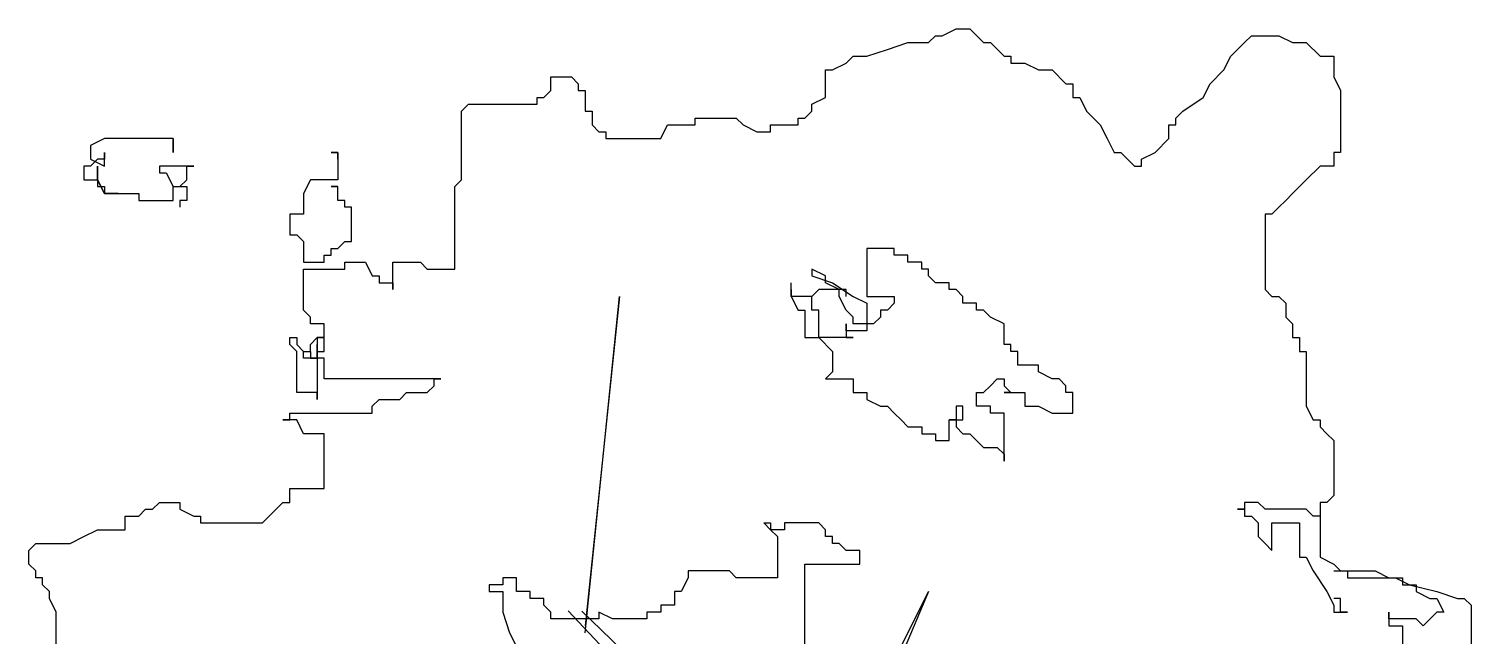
# Model space of a CAD drawing. Header units: millimetres. Extents: x 12377 to 30673, y 89761 to 101952.
# Drawn here: x 29289.3 to 29696.2, y 100347.2 to 100518.6 of the extents above; entities that cross this region are included whole.
import ezdxf

# ---------------------------------------------------------------- set-up
doc = ezdxf.new("R2010")
doc.units = ezdxf.units.MM

# ---------------------------------------------------------------- blocks, each defined once
blk = doc.blocks.new('SHRUB_E17')
for p, q in [((85.07, 713.2), (88.94, 717.08)), ((88.94, 717.08), (92.82, 717.08)), ((92.82, 717.08), (100.57, 720.95)), ((100.57, 720.95), (108.32, 720.95)), ((108.32, 720.95), (116.07, 713.2)), ((263.34, 713.2), (267.22, 717.08)), ((267.22, 717.08), (282.72, 717.08)), ((282.72, 717.08), (290.47, 713.2)), ((50.19, 705.46), (61.81, 709.33)), ((61.81, 709.33), (73.44, 713.2)), ((73.44, 713.2), (85.07, 713.2)), ((116.07, 713.2), (119.95, 713.2)), ((119.95, 713.2), (127.7, 705.46)), ((255.59, 705.46), (259.47, 709.33)), ((259.47, 709.33), (263.34, 713.2)), ((290.47, 713.2), (298.22, 713.2)), ((298.22, 713.2), (305.97, 705.46)), ((30.81, 697.71), (38.56, 701.58)), ((38.56, 701.58), (42.44, 705.46)), ((42.44, 705.46), (50.19, 705.46)), ((127.7, 705.46), (131.57, 705.46)), ((131.57, 705.46), (131.57, 701.58)), ((131.57, 701.58), (139.33, 701.58)), ((139.33, 701.58), (147.08, 697.71)), ((251.72, 697.71), (255.59, 705.46)), ((305.97, 705.46), (313.72, 705.46)), ((313.72, 705.46), (313.72, 693.83)), ((-128.09, 693.83), (-116.46, 693.83)), ((-128.09, 686.09), (-128.09, 693.83)), ((-116.46, 693.83), (-112.58, 689.96)), ((26.93, 697.71), (30.81, 697.71)), ((26.93, 682.21), (26.93, 697.71)), ((147.08, 697.71), (154.83, 697.71)), ((154.83, 697.71), (162.58, 689.96)), ((243.96, 689.96), (251.72, 697.71)), ((313.72, 693.83), (317.6, 686.09)), ((-131.96, 682.21), (-128.09, 686.09)), ((-112.58, 689.96), (-112.58, 686.09)), ((-112.58, 686.09), (-108.71, 686.09)), ((-108.71, 686.09), (-108.71, 674.46)), ((162.58, 689.96), (166.45, 689.96)), ((166.45, 689.96), (166.45, 682.21)), ((240.09, 682.21), (243.96, 689.96)), ((317.6, 686.09), (317.6, 651.22)), ((-178.47, 674.46), (-174.59, 678.34)), ((-174.59, 678.34), (-135.84, 678.34)), ((-135.84, 682.21), (-131.96, 682.21)), ((-135.84, 678.34), (-135.84, 682.21)), ((19.18, 678.34), (26.93, 682.21)), ((19.18, 674.46), (19.18, 678.34)), ((166.45, 682.21), (170.33, 682.21)), ((170.33, 682.21), (174.21, 674.46)), ((228.46, 674.46), (240.09, 682.21)), ((-178.47, 635.72), (-178.47, 674.46)), ((-108.71, 674.46), (-104.83, 674.46)), ((-104.83, 674.46), (-104.83, 666.71)), ((-46.7, 670.59), (-23.45, 670.59)), ((-46.7, 666.71), (-46.7, 670.59)), ((-23.45, 670.59), (-19.57, 666.71)), ((11.43, 670.59), (15.31, 670.59)), ((11.43, 666.71), (11.43, 670.59)), ((15.31, 670.59), (19.18, 674.46)), ((174.21, 674.46), (178.08, 670.59)), ((178.08, 670.59), (181.96, 666.71)), ((224.59, 670.59), (228.46, 674.46)), ((224.59, 666.71), (224.59, 670.59)), ((-104.83, 666.71), (-100.96, 662.84)), ((-100.96, 662.84), (-97.08, 662.84)), ((-97.08, 662.84), (-97.08, 658.97)), ((-66.08, 658.97), (-62.2, 666.71)), ((-62.2, 666.71), (-46.7, 666.71)), ((-19.57, 666.71), (-11.82, 662.84)), ((-11.82, 662.84), (-4.07, 662.84)), ((-4.07, 666.71), (11.43, 666.71)), ((-4.07, 662.84), (-4.07, 666.71)), ((181.96, 666.71), (185.83, 658.97)), ((220.71, 666.71), (224.59, 666.71)), ((220.71, 658.97), (220.71, 666.71)), ((-380, 658.97), (-387.75, 655.09)), ((-387.75, 655.09), (-387.75, 647.34)), ((-341.24, 658.97), (-380, 658.97)), ((-380, 651.22), (-380, 647.34)), ((-380, 643.47), (-380, 651.22)), ((-341.24, 651.22), (-341.24, 658.97)), ((-341.24, 658.97), (-341.24, 651.22)), ((-252.1, 651.22), (-248.23, 651.22)), ((-248.23, 651.22), (-252.1, 651.22)), ((-248.23, 651.22), (-248.23, 635.72)), ((-248.23, 647.34), (-248.23, 651.22)), ((-97.08, 658.97), (-66.08, 658.97)), ((185.83, 658.97), (189.71, 651.22)), ((189.71, 651.22), (193.58, 651.22)), ((193.58, 651.22), (201.33, 643.47)), ((205.21, 647.34), (212.96, 651.22)), ((212.96, 651.22), (220.71, 658.97)), ((313.72, 651.22), (313.72, 643.47)), ((317.6, 651.22), (313.72, 651.22)), ((-391.62, 643.47), (-391.62, 635.72)), ((-387.75, 643.47), (-391.62, 643.47)), ((-383.87, 647.34), (-387.75, 643.47)), ((-387.75, 647.34), (-380, 643.47)), ((-380, 647.34), (-383.87, 647.34)), ((-383.87, 643.47), (-383.87, 631.85)), ((-383.87, 635.72), (-383.87, 643.47)), ((-348.99, 643.47), (-348.99, 639.6)), ((-329.61, 643.47), (-348.99, 643.47)), ((-333.49, 643.47), (-329.61, 643.47)), ((-333.49, 635.72), (-333.49, 643.47)), ((201.33, 643.47), (205.21, 643.47)), ((205.21, 643.47), (205.21, 647.34)), ((305.97, 643.47), (298.22, 635.72)), ((313.72, 643.47), (305.97, 643.47)), ((-391.62, 635.72), (-383.87, 635.72)), ((-380, 627.97), (-383.87, 635.72)), ((-383.87, 635.72), (-380, 627.97)), ((-348.99, 639.6), (-345.12, 639.6)), ((-345.12, 639.6), (-341.24, 631.85)), ((-337.37, 631.85), (-333.49, 635.72)), ((-263.73, 635.72), (-267.61, 627.97)), ((-248.23, 635.72), (-263.73, 635.72)), ((-182.34, 631.85), (-178.47, 635.72)), ((298.22, 635.72), (290.47, 627.97)), ((-383.87, 631.85), (-380, 631.85)), ((-380, 631.85), (-380, 627.97)), ((-380, 627.97), (-360.62, 627.97)), ((-372.25, 627.97), (-380, 627.97)), ((-380, 627.97), (-372.25, 627.97)), ((-360.62, 627.97), (-360.62, 624.1)), ((-341.24, 631.85), (-333.49, 631.85)), ((-341.24, 631.85), (-337.37, 631.85)), ((-341.24, 624.1), (-341.24, 631.85)), ((-333.49, 631.85), (-333.49, 624.1)), ((-267.61, 627.97), (-267.61, 616.35)), ((-252.1, 631.85), (-248.23, 631.85)), ((-248.23, 631.85), (-252.1, 631.85)), ((-248.23, 624.1), (-248.23, 631.85)), ((-182.34, 585.36), (-182.34, 631.85)), ((290.47, 627.97), (286.6, 624.1)), ((-360.62, 624.1), (-341.24, 624.1)), ((-337.37, 624.1), (-337.37, 620.23)), ((-333.49, 624.1), (-337.37, 624.1)), ((-244.35, 624.1), (-248.23, 624.1)), ((-244.35, 620.23), (-244.35, 624.1)), ((-240.48, 620.23), (-244.35, 620.23)), ((-240.48, 600.86), (-240.48, 620.23)), ((282.72, 620.23), (278.84, 616.35)), ((286.6, 624.1), (282.72, 620.23)), ((-275.36, 616.35), (-275.36, 604.73)), ((-267.61, 616.35), (-275.36, 616.35)), ((274.97, 616.35), (274.97, 573.74)), ((278.84, 616.35), (274.97, 616.35)), ((-275.36, 604.73), (-271.48, 604.73)), ((-271.48, 604.73), (-267.61, 600.86)), ((-267.61, 600.86), (-267.61, 589.23)), ((-252.1, 596.98), (-248.23, 596.98)), ((-252.1, 593.11), (-252.1, 596.98)), ((-248.23, 596.98), (-244.35, 600.86)), ((-244.35, 600.86), (-240.48, 600.86)), ((50.19, 596.98), (50.19, 569.86)), ((65.69, 596.98), (50.19, 596.98)), ((65.69, 593.11), (65.69, 596.98)), ((-267.61, 589.23), (-255.98, 589.23)), ((-255.98, 593.11), (-252.1, 593.11)), ((-255.98, 589.23), (-255.98, 593.11)), ((-244.35, 589.23), (-232.73, 589.23)), ((-244.35, 585.36), (-244.35, 589.23)), ((-232.73, 589.23), (-228.85, 581.49)), ((-217.22, 589.23), (-201.72, 589.23)), ((-217.22, 573.74), (-217.22, 589.23)), ((-201.72, 589.23), (-197.85, 585.36)), ((73.44, 593.11), (65.69, 593.11)), ((73.44, 589.23), (73.44, 593.11)), ((81.19, 589.23), (73.44, 589.23)), ((81.19, 585.36), (81.19, 589.23)), ((-267.61, 585.36), (-244.35, 585.36)), ((-267.61, 562.11), (-267.61, 585.36)), ((-228.85, 581.49), (-224.98, 581.49)), ((-224.98, 581.49), (-224.98, 577.61)), ((-197.85, 585.36), (-182.34, 585.36)), ((19.18, 585.36), (19.18, 581.49)), ((26.93, 581.49), (19.18, 585.36)), ((19.18, 581.49), (30.81, 577.61)), ((26.93, 577.61), (26.93, 581.49)), ((85.07, 585.36), (81.19, 585.36)), ((85.07, 581.49), (85.07, 585.36)), ((88.94, 577.61), (85.07, 581.49)), ((-224.98, 577.61), (-217.22, 577.61)), ((-217.22, 577.61), (-217.22, 573.74)), ((7.56, 573.74), (7.56, 577.61)), ((7.56, 573.74), (7.56, 569.86)), ((7.56, 569.86), (7.56, 573.74)), ((7.56, 569.86), (11.43, 562.11)), ((19.18, 569.86), (7.56, 569.86)), ((23.06, 573.74), (19.18, 569.86)), ((19.18, 562.11), (19.18, 569.86)), ((38.56, 573.74), (23.06, 573.74)), ((34.69, 573.74), (26.93, 577.61)), ((30.81, 577.61), (42.44, 569.86)), ((34.69, 569.86), (34.69, 573.74)), ((38.56, 562.11), (34.69, 569.86)), ((38.56, 569.86), (38.56, 573.74)), ((42.44, 569.86), (50.19, 565.99)), ((50.19, 569.86), (65.69, 569.86)), ((65.69, 569.86), (65.69, 565.99)), ((96.69, 577.61), (88.94, 577.61)), ((96.69, 573.74), (96.69, 577.61)), ((100.57, 573.74), (96.69, 573.74)), ((104.45, 569.86), (100.57, 573.74)), ((104.45, 565.99), (104.45, 569.86)), ((274.97, 573.74), (278.84, 569.86)), ((278.84, 569.86), (282.72, 569.86)), ((282.72, 569.86), (286.6, 565.99)), ((-263.73, 558.24), (-267.61, 562.11)), ((11.43, 562.11), (15.31, 562.11)), ((15.31, 562.11), (15.31, 546.62)), ((23.06, 562.11), (19.18, 562.11)), ((23.06, 546.62), (23.06, 562.11)), ((42.44, 558.24), (38.56, 562.11)), ((50.19, 565.99), (50.19, 550.49)), ((57.94, 562.11), (57.94, 558.24)), ((61.81, 562.11), (57.94, 562.11)), ((65.69, 565.99), (61.81, 562.11)), ((112.2, 565.99), (104.45, 565.99)), ((112.2, 562.11), (112.2, 565.99)), ((116.07, 562.11), (112.2, 562.11)), ((119.95, 558.24), (116.07, 562.11)), ((286.6, 565.99), (286.6, 558.24)), ((-263.73, 554.37), (-263.73, 558.24)), ((-255.98, 554.37), (-263.73, 554.37)), ((-255.98, 538.87), (-255.98, 554.37)), ((38.56, 554.37), (38.56, 546.62)), ((38.56, 550.49), (38.56, 554.37)), ((42.44, 554.37), (42.44, 558.24)), ((54.06, 554.37), (42.44, 554.37)), ((57.94, 558.24), (54.06, 554.37)), ((127.7, 554.37), (119.95, 558.24)), ((127.7, 542.74), (127.7, 554.37)), ((286.6, 558.24), (290.47, 554.37)), ((290.47, 554.37), (290.47, 546.62)), ((-275.36, 546.62), (-271.48, 546.62)), ((-275.36, 542.74), (-275.36, 546.62)), ((-271.48, 546.62), (-271.48, 542.74)), ((-263.73, 542.74), (-259.85, 546.62)), ((-259.85, 546.62), (-259.85, 511.75)), ((-255.98, 546.62), (-259.85, 546.62)), ((-259.85, 546.62), (-255.98, 546.62)), ((15.31, 546.62), (23.06, 546.62)), ((42.44, 546.62), (23.06, 546.62)), ((23.06, 546.62), (30.81, 538.87)), ((50.19, 550.49), (38.56, 550.49)), ((38.56, 546.62), (42.44, 546.62)), ((290.47, 546.62), (294.35, 546.62)), ((294.35, 546.62), (294.35, 538.87)), ((-271.48, 538.87), (-275.36, 542.74)), ((-271.48, 542.74), (-267.61, 538.87)), ((-271.48, 515.63), (-271.48, 538.87)), ((-267.61, 538.87), (-263.73, 538.87)), ((-267.61, 538.87), (-263.73, 538.87)), ((-267.61, 535), (-267.61, 538.87)), ((-263.73, 538.87), (-263.73, 542.74)), ((-263.73, 538.87), (-263.73, 535)), ((-259.85, 542.74), (-259.85, 538.87)), ((-259.85, 535), (-259.85, 542.74)), ((-259.85, 538.87), (-255.98, 538.87)), ((30.81, 538.87), (30.81, 527.25)), ((131.57, 542.74), (127.7, 542.74)), ((131.57, 538.87), (131.57, 542.74)), ((135.45, 538.87), (131.57, 538.87)), ((135.45, 531.12), (135.45, 538.87)), ((294.35, 538.87), (298.22, 538.87)), ((298.22, 538.87), (298.22, 507.88)), ((-255.98, 535), (-267.61, 535)), ((-263.73, 535), (-259.85, 535)), ((-255.98, 523.37), (-255.98, 535)), ((147.08, 531.12), (135.45, 531.12)), ((147.08, 527.25), (147.08, 531.12)), ((-190.1, 523.37), (-255.98, 523.37)), ((-193.97, 523.37), (-190.1, 523.37)), ((-193.97, 519.5), (-193.97, 523.37)), ((30.81, 527.25), (26.93, 523.37)), ((26.93, 523.37), (42.44, 523.37)), ((42.44, 523.37), (42.44, 515.63)), ((119.95, 519.5), (123.82, 523.37)), ((123.82, 523.37), (127.7, 523.37)), ((127.7, 523.37), (127.7, 519.5)), ((154.83, 523.37), (147.08, 527.25)), ((158.7, 523.37), (154.83, 523.37)), ((162.58, 519.5), (158.7, 523.37)), ((-259.85, 515.63), (-271.48, 515.63)), ((-259.85, 511.75), (-259.85, 515.63)), ((-213.35, 511.75), (-209.47, 515.63)), ((-209.47, 515.63), (-197.85, 515.63)), ((-197.85, 515.63), (-193.97, 519.5)), ((42.44, 515.63), (50.19, 515.63)), ((50.19, 515.63), (50.19, 511.75)), ((112.2, 515.63), (116.07, 515.63)), ((112.2, 507.88), (112.2, 515.63)), ((116.07, 515.63), (119.95, 519.5)), ((127.7, 519.5), (131.57, 515.63)), ((127.7, 515.63), (139.33, 515.63)), ((131.57, 515.63), (127.7, 515.63)), ((139.33, 515.63), (139.33, 507.88)), ((162.58, 515.63), (162.58, 519.5)), ((166.45, 515.63), (162.58, 515.63)), ((166.45, 504), (166.45, 515.63)), ((-228.85, 507.88), (-224.98, 511.75)), ((-228.85, 504), (-228.85, 507.88)), ((-224.98, 511.75), (-213.35, 511.75)), ((50.19, 511.75), (57.94, 507.88)), ((57.94, 507.88), (61.81, 507.88)), ((61.81, 507.88), (65.69, 504)), ((100.57, 507.88), (100.57, 500.13)), ((104.45, 507.88), (100.57, 507.88)), ((104.45, 500.13), (104.45, 507.88)), ((119.95, 507.88), (112.2, 507.88)), ((119.95, 504), (119.95, 507.88)), ((139.33, 507.88), (147.08, 507.88)), ((147.08, 507.88), (154.83, 504)), ((298.22, 507.88), (302.1, 500.13)), ((-279.23, 500.13), (-275.36, 500.13)), ((-271.48, 500.13), (-279.23, 500.13)), ((-275.36, 504), (-228.85, 504)), ((-275.36, 500.13), (-275.36, 504)), ((-267.61, 492.38), (-271.48, 500.13)), ((65.69, 504), (69.57, 500.13)), ((69.57, 500.13), (73.44, 496.26)), ((96.69, 500.13), (100.57, 500.13)), ((100.57, 500.13), (96.69, 500.13)), ((96.69, 500.13), (104.45, 500.13)), ((96.69, 488.51), (96.69, 500.13)), ((100.57, 500.13), (100.57, 496.26)), ((127.7, 504), (119.95, 504)), ((127.7, 476.89), (127.7, 504)), ((154.83, 504), (166.45, 504)), ((302.1, 500.13), (305.97, 500.13)), ((305.97, 500.13), (305.97, 496.26)), ((-255.98, 492.38), (-267.61, 492.38)), ((-255.98, 461.39), (-255.98, 492.38)), ((73.44, 496.26), (81.19, 496.26)), ((81.19, 496.26), (81.19, 492.38)), ((81.19, 492.38), (88.94, 492.38)), ((88.94, 492.38), (88.94, 488.51)), ((88.94, 488.51), (96.69, 488.51)), ((100.57, 496.26), (104.45, 492.38)), ((104.45, 492.38), (108.32, 492.38)), ((108.32, 492.38), (116.07, 484.63)), ((305.97, 496.26), (309.85, 492.38)), ((309.85, 492.38), (313.72, 488.51)), ((313.72, 488.51), (313.72, 457.51)), ((116.07, 484.63), (123.82, 484.63)), ((123.82, 484.63), (127.7, 480.76)), ((127.7, 480.76), (127.7, 476.89)), ((-275.36, 461.39), (-255.98, 461.39)), ((-275.36, 453.64), (-275.36, 461.39)), ((313.72, 457.51), (309.85, 453.64)), ((-360.62, 445.89), (-356.74, 449.77)), ((-356.74, 449.77), (-352.87, 449.77)), ((-352.87, 449.77), (-348.99, 453.64)), ((-348.99, 453.64), (-337.37, 453.64)), ((-337.37, 453.64), (-337.37, 449.77)), ((-337.37, 449.77), (-329.61, 445.89)), ((-286.98, 445.89), (-279.23, 453.64)), ((-279.23, 453.64), (-275.36, 453.64)), ((259.47, 449.77), (263.34, 449.77)), ((263.34, 449.77), (259.47, 449.77)), ((263.34, 453.64), (263.34, 449.77)), ((271.09, 453.64), (263.34, 453.64)), ((263.34, 449.77), (263.34, 445.89)), ((274.97, 449.77), (271.09, 453.64)), ((298.22, 449.77), (274.97, 449.77)), ((302.1, 445.89), (298.22, 449.77)), ((305.97, 453.64), (305.97, 422.65)), ((309.85, 453.64), (305.97, 453.64)), ((-368.37, 445.89), (-360.62, 445.89)), ((-368.37, 438.14), (-368.37, 445.89)), ((-329.61, 445.89), (-325.74, 445.89)), ((-325.74, 445.89), (-325.74, 442.02)), ((-325.74, 442.02), (-290.86, 442.02)), ((-290.86, 442.02), (-286.98, 445.89)), ((-7.95, 442.02), (-4.07, 442.02)), ((-4.07, 438.14), (-7.95, 442.02)), ((-4.07, 442.02), (-4.07, 438.14)), ((3.68, 442.02), (3.68, 438.14)), ((23.06, 442.02), (3.68, 442.02)), ((26.93, 438.14), (23.06, 442.02)), ((263.34, 445.89), (267.22, 445.89)), ((267.22, 445.89), (271.09, 442.02)), ((271.09, 442.02), (271.09, 434.27)), ((278.84, 442.02), (294.35, 442.02)), ((278.84, 426.52), (278.84, 442.02)), ((294.35, 442.02), (294.35, 422.65)), ((305.97, 445.89), (302.1, 445.89)), ((-399.37, 430.4), (-391.62, 434.27)), ((-391.62, 434.27), (-383.87, 438.14)), ((-383.87, 438.14), (-368.37, 438.14)), ((-4.07, 438.14), (-0.19, 434.27)), ((3.68, 438.14), (-4.07, 438.14)), ((-0.19, 434.27), (-0.19, 411.03)), ((26.93, 434.27), (26.93, 438.14)), ((30.81, 434.27), (26.93, 434.27)), ((30.81, 430.4), (30.81, 434.27)), ((271.09, 434.27), (274.97, 430.4)), ((-422.63, 426.52), (-418.75, 430.4)), ((-422.63, 418.77), (-422.63, 426.52)), ((-418.75, 430.4), (-399.37, 430.4)), ((34.69, 430.4), (30.81, 430.4)), ((38.56, 426.52), (34.69, 430.4)), ((46.31, 426.52), (38.56, 426.52)), ((46.31, 418.77), (46.31, 426.52)), ((274.97, 430.4), (278.84, 426.52)), ((-418.75, 414.9), (-422.63, 418.77)), ((15.31, 418.77), (46.31, 418.77)), ((15.31, 356.79), (15.31, 418.77)), ((294.35, 422.65), (298.22, 422.65)), ((298.22, 422.65), (302.1, 414.9)), ((305.97, 422.65), (313.72, 418.77)), ((313.72, 418.77), (317.6, 414.9)), ((-418.75, 411.03), (-418.75, 414.9)), ((-414.88, 411.03), (-418.75, 411.03)), ((-414.88, 407.15), (-414.88, 411.03)), ((-411, 403.28), (-414.88, 407.15)), ((-162.97, 407.15), (-162.97, 403.28)), ((-155.22, 407.15), (-162.97, 407.15)), ((-155.22, 411.03), (-155.22, 407.15)), ((-147.46, 411.03), (-155.22, 411.03)), ((-147.46, 403.28), (-147.46, 411.03)), ((-50.58, 411.03), (-54.45, 403.28)), ((-50.58, 414.9), (-50.58, 411.03)), ((-27.32, 414.9), (-50.58, 414.9)), ((-23.45, 411.03), (-27.32, 414.9)), ((-0.19, 411.03), (-23.45, 411.03)), ((302.1, 414.9), (309.85, 403.28)), ((313.72, 414.9), (321.48, 414.9)), ((317.6, 414.9), (336.98, 414.9)), ((321.48, 414.9), (321.48, 411.03)), ((321.48, 411.03), (352.48, 411.03)), ((336.98, 414.9), (344.73, 411.03)), ((344.73, 411.03), (348.6, 411.03)), ((348.6, 411.03), (356.36, 407.15)), ((352.48, 411.03), (352.48, 407.15)), ((352.48, 407.15), (360.23, 407.15)), ((356.36, 407.15), (371.86, 403.28)), ((360.23, 407.15), (360.23, 403.28)), ((-411, 399.4), (-411, 403.28)), ((-407.13, 391.66), (-411, 399.4)), ((-162.97, 403.28), (-155.22, 403.28)), ((-155.22, 403.28), (-155.22, 391.66)), ((-139.71, 403.28), (-147.46, 403.28)), ((-139.71, 399.4), (-139.71, 403.28)), ((-131.96, 399.4), (-139.71, 399.4)), ((-131.96, 395.53), (-131.96, 399.4)), ((-58.33, 403.28), (-58.33, 395.53)), ((-54.45, 403.28), (-58.33, 403.28)), ((309.85, 403.28), (313.72, 395.53)), ((317.6, 399.4), (313.72, 399.4)), ((317.6, 391.66), (317.6, 399.4)), ((360.23, 403.28), (367.98, 399.4)), ((367.98, 399.4), (371.86, 399.4)), ((371.86, 403.28), (383.48, 399.4)), ((371.86, 399.4), (375.73, 391.66)), ((383.48, 399.4), (387.36, 399.4)), ((387.36, 399.4), (391.24, 395.53)), ((-407.13, 368.41), (-407.13, 391.66)), ((-155.22, 391.66), (-151.34, 380.03)), ((-128.09, 391.66), (-131.96, 395.53)), ((-128.09, 387.78), (-128.09, 391.66)), ((-100.96, 391.66), (-100.96, 387.78)), ((-93.21, 387.78), (-100.96, 391.66)), ((-73.83, 391.66), (-73.83, 387.78)), ((-66.08, 391.66), (-73.83, 391.66)), ((-66.08, 395.53), (-66.08, 391.66)), ((-58.33, 395.53), (-66.08, 395.53)), ((313.72, 395.53), (313.72, 391.66)), ((313.72, 391.66), (321.48, 391.66)), ((321.48, 391.66), (317.6, 391.66)), ((344.73, 391.66), (344.73, 383.91)), ((344.73, 387.78), (344.73, 391.66)), ((371.86, 391.66), (364.11, 383.91)), ((375.73, 391.66), (371.86, 391.66)), ((391.24, 395.53), (391.24, 360.66)), ((-100.96, 387.78), (-128.09, 387.78)), ((-73.83, 387.78), (-93.21, 387.78)), ((360.23, 387.78), (344.73, 387.78)), ((344.73, 383.91), (352.48, 383.91)), ((352.48, 383.91), (352.48, 372.29)), ((364.11, 383.91), (360.23, 387.78)), ((-151.34, 380.03), (-147.46, 372.29))]:
    blk.add_line(p, q)
for points in [[(-108.71, 380.03), (-89.33, 569.86), (-108.71, 383.91)], [(-27.3, 12.55), (3.68, 240.57), (85.07, 403.28), (85.07, 403.28), (11.43, 228.94), (-16.12, 11.11)], [(-7.95, 139.84), (-73.83, 345.17), (-118.26, 392.44)], [(-110.56, 392.16), (-66.08, 349.04), (-66.08, 349.04), (7.56, 112.72), (119.95, 221.2), (247.84, 271.56), (112.2, 221.2), (-0.19, 81.73)]]:
    blk.add_lwpolyline(points)
blk = doc.blocks.new('A$C16FB21C8')
at = {"xscale": 0.5, "yscale": 0.5, "zscale": 0.5}
blk.add_blockref('SHRUB_E17', (211.31, 369.67), dxfattribs=at)
blk.add_blockref('SHRUB_E17', (211.31, 369.67), dxfattribs=at)

msp = doc.modelspace()

# ---------------------------------------------------------------- block references
msp.add_blockref('A$C16FB21C8', (29289.27, 99788.45))

doc.saveas('drawing.dxf')
